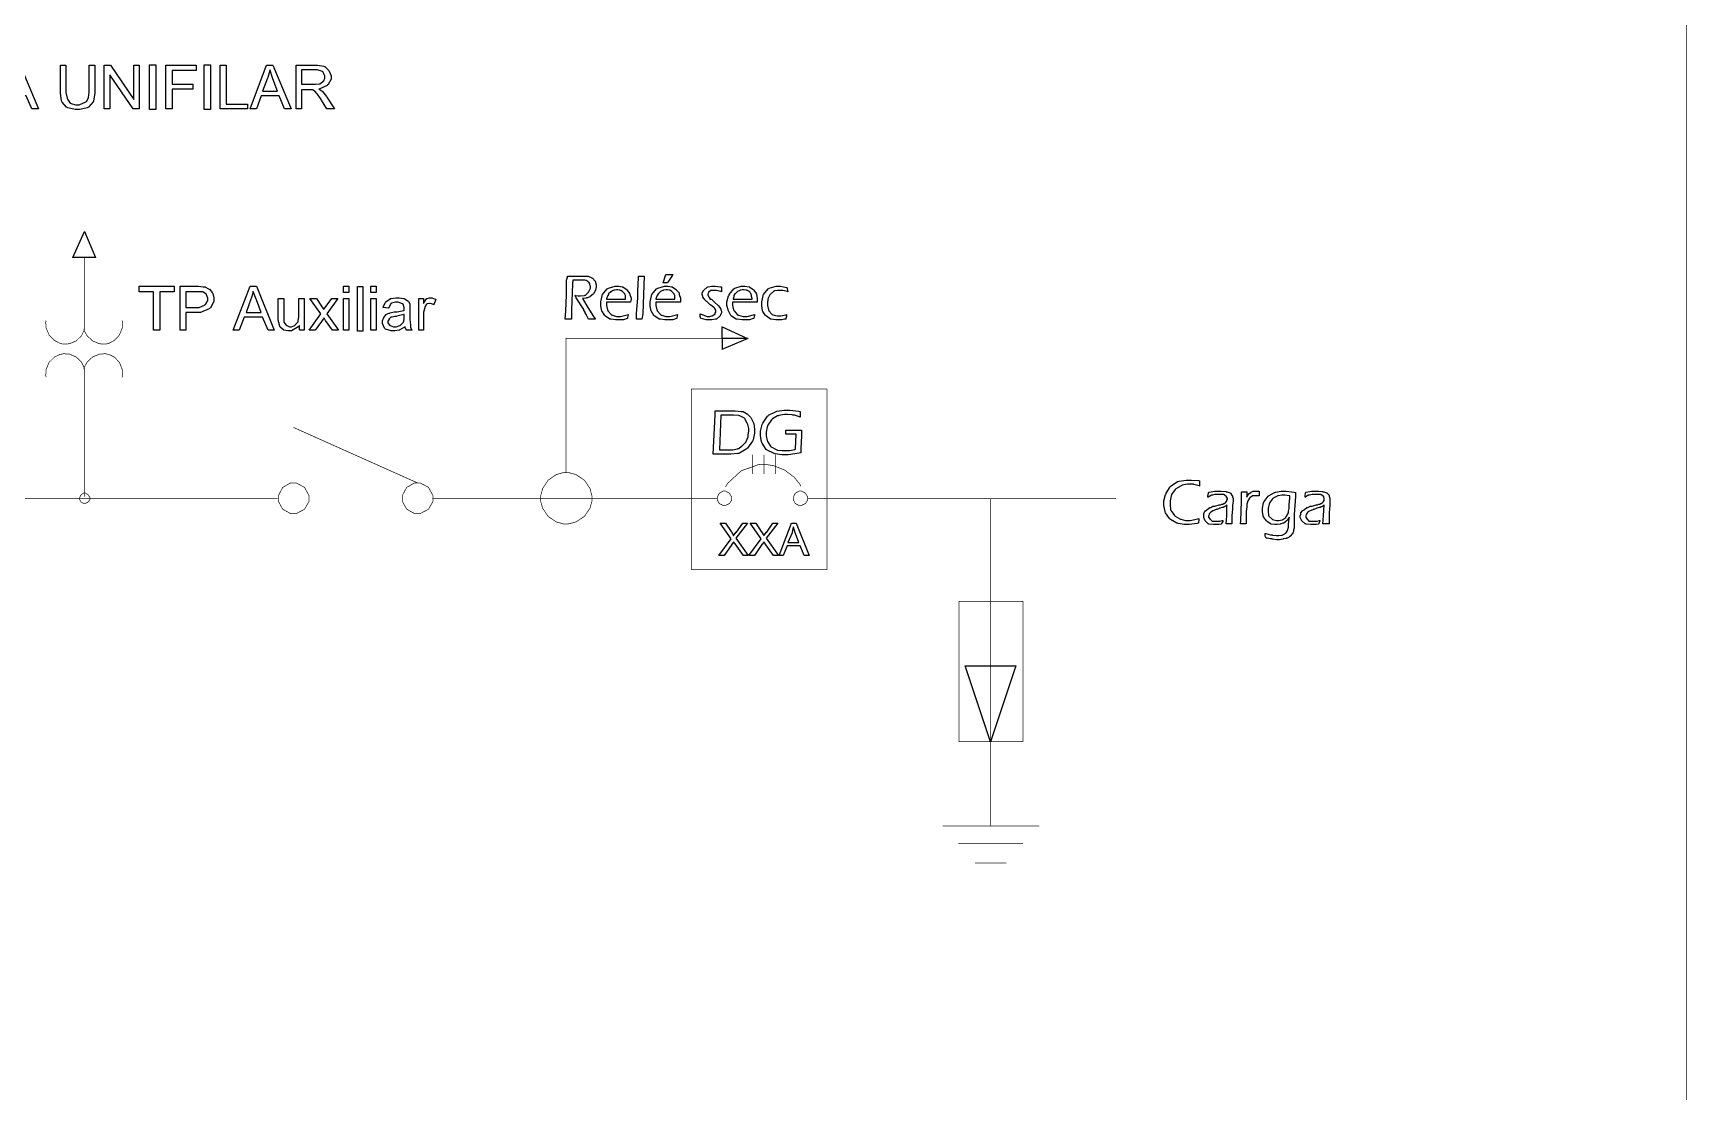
# Model space of a CAD drawing. Extents: x 0 to 210, y 0 to 297.
# Drawn here: x 108 to 210.4, y 65.1 to 130.7 of the extents above; entities that cross this region are included whole.
import ezdxf

# ---------------------------------------------------------------- set-up
doc = ezdxf.new("R2010")
doc.units = 0
doc.header["$MEASUREMENT"] = 0
for name, color, linetype in [('C00-00-00-BLACK', 7, 'Continuous'), ('C00-7E-FF', 150, 'Continuous'), ('CFF-7E-00', 30, 'Continuous')]:
    doc.layers.add(name, color=color, linetype=linetype)

msp = doc.modelspace()

# ---------------------------------------------------------------- linework, layer by layer
at = {"layer": 'C00-00-00-BLACK', "const_width": 0.0423}
for points in [[(0.0427, -0.3886), (210.36, -0.3886), (210.36, 296.883), (0.0427, 296.883), (0.0427, -0.3886)], [(151.238, 101.854), (151.238, 101.936), (151.1, 102.183), (150.854, 102.319), (150.773, 102.319), (150.695, 102.319), (150.464, 102.183), (150.347, 101.936), (150.347, 101.854), (150.347, 101.778), (150.464, 101.548), (150.695, 101.431), (150.773, 101.431), (150.854, 101.431), (151.1, 101.548), (151.238, 101.778), (151.238, 101.854)], [(151.238, 101.854), (151.238, 101.936), (151.1, 102.183), (150.854, 102.319), (150.773, 102.319), (150.695, 102.319), (150.464, 102.183), (150.347, 101.936), (150.347, 101.854), (150.347, 101.778), (150.464, 101.548), (150.695, 101.431), (150.773, 101.431), (150.854, 101.431), (151.1, 101.548), (151.238, 101.778), (151.238, 101.854)], [(155.946, 101.854), (155.946, 101.936), (155.808, 102.183), (155.561, 102.319), (155.48, 102.319), (155.403, 102.319), (155.171, 102.183), (155.054, 101.936), (155.054, 101.854), (155.054, 101.778), (155.171, 101.548), (155.403, 101.431), (155.48, 101.431), (155.561, 101.431), (155.808, 101.548), (155.946, 101.778), (155.946, 101.854)], [(155.946, 101.854), (155.946, 101.936), (155.808, 102.183), (155.561, 102.319), (155.48, 102.319), (155.403, 102.319), (155.171, 102.183), (155.054, 101.936), (155.054, 101.854), (155.054, 101.778), (155.171, 101.548), (155.403, 101.431), (155.48, 101.431), (155.561, 101.431), (155.808, 101.548), (155.946, 101.778), (155.946, 101.854)]]:
    msp.add_lwpolyline(points, close=True, dxfattribs=at)
at = {"layer": 'C00-00-00-BLACK'}
for points in [[(105.773, 125.973), (106.791, 128.685), (107.173, 128.685), (108.318, 125.973), (107.895, 125.973), (107.556, 126.778), (106.452, 126.778), (106.156, 125.973), (105.773, 125.973)], [(111.456, 128.685), (111.797, 128.685), (111.797, 127.116), (111.797, 126.948), (111.722, 126.482), (111.712, 126.439), (111.69, 126.407), (111.413, 126.091), (111.372, 126.057), (111.329, 126.037), (110.884, 125.931), (110.736, 125.931), (110.576, 125.931), (110.141, 126.037), (110.098, 126.057), (110.056, 126.08), (109.78, 126.398), (109.759, 126.439), (109.737, 126.482), (109.675, 126.957), (109.675, 127.116), (109.675, 128.685), (110.014, 128.685), (110.014, 127.116), (110.014, 126.989), (110.087, 126.631), (110.098, 126.609), (110.109, 126.577), (110.28, 126.334), (110.313, 126.312), (110.334, 126.303), (110.603, 126.227), (110.694, 126.227), (110.841, 126.227), (111.254, 126.407), (111.286, 126.439), (111.307, 126.461), (111.402, 126.683), (111.456, 127.008), (111.456, 127.116), (111.456, 128.685)], [(112.39, 125.973), (112.39, 128.685), (112.77, 128.685), (114.213, 126.566), (114.213, 128.685), (114.554, 128.685), (114.554, 125.973), (114.171, 125.973), (112.729, 128.093), (112.729, 125.973), (112.39, 125.973)], [(115.189, 128.694), (115.571, 128.694), (115.571, 125.942), (115.189, 125.942), (115.189, 128.694)], [(116.207, 125.973), (116.207, 128.685), (118.073, 128.685), (118.073, 128.346), (116.589, 128.346), (116.589, 127.497), (117.861, 127.497), (117.861, 127.201), (116.589, 127.201), (116.589, 125.973), (116.207, 125.973)], [(118.576, 128.694), (118.956, 128.694), (118.956, 125.942), (118.576, 125.942), (118.576, 128.694)], [(119.557, 125.973), (119.557, 128.685), (119.939, 128.685), (119.939, 126.27), (121.254, 126.27), (121.254, 125.973), (119.557, 125.973)], [(121.423, 125.973), (122.441, 128.685), (122.822, 128.685), (123.968, 125.973), (123.544, 125.973), (123.206, 126.778), (122.102, 126.778), (121.806, 125.973), (121.423, 125.973)], [(122.188, 127.074), (123.121, 127.074), (122.822, 127.839), (122.8, 127.893), (122.662, 128.357), (122.652, 128.389), (122.641, 128.348), (122.505, 127.923), (122.484, 127.881), (122.188, 127.074)], [(124.265, 125.973), (124.265, 128.685), (125.452, 128.685), (125.59, 128.685), (125.972, 128.612), (126.005, 128.601), (126.037, 128.592), (126.279, 128.378), (126.301, 128.346), (126.322, 128.315), (126.428, 128.021), (126.428, 127.923), (126.428, 127.806), (126.249, 127.486), (126.217, 127.455), (126.195, 127.423), (125.727, 127.212), (125.663, 127.201), (125.684, 127.192), (125.864, 127.085), (125.876, 127.074), (125.896, 127.043), (126.153, 126.735), (126.175, 126.693), (126.64, 125.973), (126.175, 125.973), (125.833, 126.523), (125.811, 126.566), (125.589, 126.884), (125.579, 126.905), (125.557, 126.927), (125.42, 127.065), (125.41, 127.074), (125.388, 127.085), (125.276, 127.158), (125.24, 127.158), (125.186, 127.158), (125.068, 127.158), (125.029, 127.158), (124.605, 127.158), (124.605, 125.973), (124.265, 125.973)], [(124.605, 127.497), (125.367, 127.497), (125.462, 127.497), (125.727, 127.531), (125.749, 127.54), (125.78, 127.551), (125.949, 127.69), (125.96, 127.711), (125.982, 127.722), (126.048, 127.874), (126.048, 127.923), (126.048, 128.009), (125.939, 128.242), (125.918, 128.262), (125.896, 128.284), (125.563, 128.389), (125.452, 128.389), (124.605, 128.389), (124.605, 127.497)]]:
    msp.add_lwpolyline(points, close=True, dxfattribs=at)
at = {"layer": 'C00-00-00-BLACK', "const_width": 0.0423}
for points in [[(152.511, 104.565), (152.511, 103.38)], [(152.511, 104.565), (152.511, 103.38)], [(153.231, 104.565), (153.231, 103.38)], [(153.231, 104.565), (153.231, 103.38)], [(153.953, 104.565), (153.953, 103.38)], [(153.953, 104.565), (153.953, 103.38)], [(155.523, 102.616), (155.437, 102.771), (155.091, 103.188), (154.525, 103.613), (153.863, 103.881), (153.325, 103.973), (153.145, 103.973), (152.913, 103.963), (151.827, 103.577), (150.974, 102.786), (150.858, 102.574)], [(155.523, 102.616), (155.437, 102.771), (155.091, 103.188), (154.525, 103.613), (153.863, 103.881), (153.325, 103.973), (153.145, 103.973), (152.913, 103.963), (151.827, 103.577), (150.974, 102.786), (150.858, 102.574)]]:
    msp.add_lwpolyline(points, dxfattribs=at)
at = {"layer": 'C00-7E-FF', "const_width": 0.0423}
for points in [[(111.16, 118.384), (111.839, 116.774), (110.44, 116.774), (111.16, 118.384)], [(150.646, 112.493), (152.215, 111.773), (150.646, 111.773), (150.646, 112.493)], [(152.215, 111.773), (150.646, 111.773), (150.646, 111.093), (152.215, 111.773)], [(142.587, 101.854), (142.587, 102.011), (142.46, 102.481), (142.114, 102.993), (141.602, 103.339), (141.131, 103.466), (140.975, 103.466), (140.823, 103.466), (140.371, 103.339), (139.872, 102.993), (139.532, 102.481), (139.406, 102.011), (139.406, 101.854), (139.406, 101.703), (139.532, 101.251), (139.872, 100.751), (140.371, 100.412), (140.823, 100.285), (140.975, 100.285), (141.131, 100.285), (141.602, 100.412), (142.114, 100.751), (142.46, 101.251), (142.587, 101.703), (142.587, 101.854)], [(125.071, 101.854), (125.071, 102.027), (124.788, 102.548), (124.267, 102.828), (124.095, 102.828), (123.93, 102.828), (123.436, 102.548), (123.161, 102.027), (123.161, 101.854), (123.161, 101.69), (123.436, 101.197), (123.93, 100.921), (124.095, 100.921), (124.267, 100.921), (124.788, 101.197), (125.071, 101.69), (125.071, 101.854)], [(132.746, 101.854), (132.746, 102.027), (132.464, 102.548), (131.943, 102.828), (131.771, 102.828), (131.606, 102.828), (131.112, 102.548), (130.836, 102.027), (130.836, 101.854), (130.836, 101.69), (131.112, 101.197), (131.606, 100.921), (131.771, 100.921), (131.943, 100.921), (132.464, 101.197), (132.746, 101.69), (132.746, 101.854)], [(132.746, 101.854), (132.746, 102.027), (132.464, 102.548), (131.943, 102.828), (131.771, 102.828), (131.606, 102.828), (131.112, 102.548), (130.836, 102.027), (130.836, 101.854), (130.836, 101.69), (131.112, 101.197), (131.606, 100.921), (131.771, 100.921), (131.943, 100.921), (132.464, 101.197), (132.746, 101.69), (132.746, 101.854)], [(111.499, 101.854), (111.499, 101.913), (111.392, 102.088), (111.217, 102.193), (111.16, 102.193), (111.106, 102.193), (110.947, 102.088), (110.863, 101.913), (110.863, 101.854), (110.863, 101.801), (110.947, 101.643), (111.106, 101.557), (111.16, 101.557), (111.217, 101.557), (111.392, 101.643), (111.499, 101.801), (111.499, 101.854)], [(165.319, 95.4966), (169.265, 95.4966), (169.265, 86.8041), (165.319, 86.8041), (165.319, 95.4966)], [(165.701, 91.5113), (168.839, 91.5113), (167.269, 86.8041), (165.701, 91.5113)]]:
    msp.add_lwpolyline(points, close=True, dxfattribs=at)
for points in [[(111.16, 118.384), (110.44, 116.774)], [(111.16, 118.384), (111.839, 116.774)], [(110.44, 116.774), (111.839, 116.774)], [(111.16, 116.774), (111.16, 112.365)], [(108.786, 112.874), (108.763, 112.762), (108.788, 112.405), (108.97, 111.981), (109.303, 111.643), (109.639, 111.465), (109.759, 111.435), (109.871, 111.413), (110.229, 111.438), (110.651, 111.614), (110.976, 111.935), (111.136, 112.254), (111.16, 112.365)], [(111.117, 112.365), (111.146, 112.252), (111.324, 111.935), (111.662, 111.614), (112.089, 111.438), (112.447, 111.413), (112.559, 111.435), (112.677, 111.465), (113.009, 111.643), (113.328, 111.981), (113.495, 112.405), (113.514, 112.762), (113.492, 112.874)], [(140.975, 103.466), (140.975, 111.773), (150.646, 111.773)], [(152.215, 111.773), (150.646, 112.493)], [(150.646, 112.493), (150.646, 111.093)], [(152.215, 111.773), (150.646, 111.093)], [(111.16, 109.866), (111.136, 109.978), (110.976, 110.298), (110.651, 110.618), (110.229, 110.796), (109.871, 110.821), (109.759, 110.797), (109.641, 110.775), (109.303, 110.615), (108.97, 110.284), (108.788, 109.85), (108.763, 109.475), (108.786, 109.355)], [(113.492, 109.355), (113.514, 109.475), (113.495, 109.85), (113.328, 110.284), (113.009, 110.615), (112.675, 110.776), (112.559, 110.797), (112.447, 110.821), (112.089, 110.796), (111.662, 110.618), (111.324, 110.298), (111.147, 109.98), (111.117, 109.866)], [(111.16, 109.866), (111.16, 101.98)], [(148.736, 108.635), (148.736, 97.4467)], [(157.134, 108.635), (148.736, 108.635)], [(148.736, 108.635), (148.736, 97.4467)], [(157.134, 108.635), (148.736, 108.635)], [(157.134, 97.4467), (157.134, 108.635)], [(157.134, 97.4467), (157.134, 108.635)], [(131.773, 102.828), (124.095, 106.262)], [(103.653, 101.854), (123.121, 101.854)], [(150.347, 101.854), (132.705, 101.854)], [(175.033, 101.854), (155.946, 101.854)], [(167.269, 101.854), (167.269, 86.2542)], [(148.736, 97.4467), (152.935, 97.4467)], [(148.736, 97.4467), (152.935, 97.4467)], [(148.736, 97.4467), (152.935, 97.4467)], [(148.736, 97.4467), (152.935, 97.4467)], [(152.935, 97.4467), (157.134, 97.4467)], [(152.935, 97.4467), (157.134, 97.4467)], [(152.935, 97.4467), (157.134, 97.4467)], [(152.935, 97.4467), (157.134, 97.4467)], [(167.269, 86.2542), (167.269, 81.5922)], [(164.301, 81.5922), (170.28, 81.5922)], [(165.278, 80.4884), (169.265, 80.4884)], [(166.296, 79.3034), (168.246, 79.3034)]]:
    msp.add_lwpolyline(points, dxfattribs=at)
at = {"layer": 'C00-7E-FF'}
for points in [[(111.16, 118.384), (111.839, 116.774), (110.44, 116.774), (111.16, 118.384)], [(150.646, 112.493), (152.215, 111.773), (150.646, 111.773), (150.646, 112.493)], [(152.215, 111.773), (150.646, 111.773), (150.646, 111.093), (152.215, 111.773)], [(165.701, 91.5113), (168.839, 91.5113), (167.269, 86.8041), (165.701, 91.5113)]]:
    msp.add_lwpolyline(points, close=True, dxfattribs=at)
at = {"layer": 'CFF-7E-00'}
for points in [[(146.997, 115.205), (147.166, 115.715), (147.219, 115.715), (147.338, 115.715), (147.379, 115.715), (147.431, 115.715), (147.551, 115.715), (147.592, 115.715), (147.57, 115.684), (147.283, 115.259), (147.252, 115.205), (147.22, 115.205), (147.148, 115.205), (147.125, 115.205), (147.092, 115.205), (147.02, 115.205), (146.997, 115.205)], [(115.442, 112.281), (115.442, 114.654), (114.554, 114.654), (114.554, 114.993), (116.716, 114.993), (116.716, 114.654), (115.824, 114.654), (115.824, 112.281), (115.442, 112.281)], [(117.096, 112.281), (117.096, 114.993), (118.116, 114.993), (118.22, 114.993), (118.507, 114.961), (118.539, 114.951), (118.624, 114.951), (118.848, 114.846), (118.88, 114.824), (118.901, 114.814), (119.07, 114.602), (119.091, 114.57), (119.101, 114.549), (119.177, 114.279), (119.177, 114.189), (119.177, 114.052), (118.963, 113.67), (118.922, 113.639), (118.89, 113.597), (118.34, 113.382), (118.157, 113.382), (117.438, 113.382), (117.438, 112.281), (117.096, 112.281)], [(120.365, 112.281), (121.423, 114.993), (121.806, 114.993), (122.907, 112.281), (122.525, 112.281), (122.188, 113.086), (121.041, 113.086), (120.745, 112.281), (120.365, 112.281)], [(121.168, 113.382), (122.102, 113.382), (121.806, 114.147), (121.784, 114.201), (121.602, 114.665), (121.593, 114.697), (121.593, 114.57), (121.474, 114.231), (121.465, 114.189), (121.168, 113.382)], [(127.19, 114.613), (127.19, 114.993), (127.532, 114.993), (127.532, 114.613), (127.19, 114.613)], [(128.058, 114.978), (128.397, 114.978), (128.397, 112.226), (128.058, 112.226), (128.058, 114.978)], [(128.889, 114.613), (128.889, 114.993), (129.231, 114.993), (129.231, 114.613), (128.889, 114.613)], [(140.933, 112.959), (140.975, 113.469), (141.017, 114.443), (141.017, 115.29), (141.017, 115.375), (141.06, 115.568), (141.06, 115.631), (141.155, 115.631), (141.369, 115.631), (141.441, 115.631), (141.514, 115.631), (141.68, 115.631), (141.737, 115.631), (141.8, 115.631), (141.945, 115.631), (141.994, 115.631), (142.078, 115.631), (142.269, 115.631), (142.332, 115.631), (142.353, 115.622), (142.576, 115.527), (142.587, 115.504), (142.608, 115.493), (142.787, 115.311), (142.798, 115.29), (142.798, 115.226), (142.84, 115.084), (142.84, 115.036), (142.84, 114.963), (142.808, 114.762), (142.798, 114.74), (142.787, 114.719), (142.681, 114.538), (142.671, 114.528), (142.649, 114.507), (142.481, 114.369), (142.46, 114.358), (142.449, 114.348), (142.298, 114.274), (142.248, 114.274), (142.226, 114.264), (142.052, 114.231), (141.994, 114.231), (142.332, 113.681), (142.671, 113.127), (142.681, 113.117), (142.787, 112.981), (142.798, 112.959), (142.744, 112.959), (142.626, 112.959), (142.587, 112.959), (142.533, 112.959), (142.413, 112.959), (142.375, 112.959), (142.248, 113.213), (142.237, 113.224), (142.164, 113.344), (142.164, 113.382), (142.153, 113.393), (142.078, 113.514), (142.078, 113.555), (141.61, 114.274), (141.61, 114.274), (141.536, 114.423), (141.526, 114.443), (141.546, 114.434), (141.72, 114.401), (141.78, 114.401), (141.875, 114.401), (142.131, 114.434), (142.164, 114.443), (142.185, 114.455), (142.364, 114.633), (142.375, 114.654), (142.396, 114.676), (142.501, 114.883), (142.501, 114.951), (142.501, 114.993), (142.46, 115.088), (142.46, 115.12), (142.449, 115.142), (142.393, 115.247), (142.375, 115.247), (142.364, 115.258), (142.277, 115.332), (142.248, 115.332), (142.237, 115.343), (142.15, 115.375), (142.121, 115.375), (142.067, 115.375), (141.948, 115.375), (141.909, 115.375), (141.61, 115.375), (141.556, 115.375), (141.438, 115.375), (141.399, 115.375), (141.388, 115.153), (141.314, 113.508), (141.314, 112.959), (141.103, 112.959), (141.103, 112.959), (140.975, 112.959), (140.933, 112.959)], [(144.836, 113.255), (144.825, 113.235), (144.793, 113.06), (144.793, 113), (144.76, 112.991), (144.529, 112.916), (144.452, 112.916), (144.377, 112.916), (144.21, 112.916), (144.155, 112.916), (144.049, 112.916), (143.764, 112.95), (143.732, 112.959), (143.7, 112.97), (143.414, 113.149), (143.393, 113.17), (143.371, 113.192), (143.189, 113.48), (143.179, 113.512), (143.169, 113.543), (143.137, 113.805), (143.137, 113.892), (143.137, 114.03), (143.211, 114.402), (143.222, 114.443), (143.243, 114.486), (143.531, 114.835), (143.563, 114.866), (143.604, 114.888), (144.017, 114.993), (144.155, 114.993), (144.239, 114.993), (144.463, 114.961), (144.494, 114.951), (144.526, 114.941), (144.739, 114.803), (144.75, 114.781), (144.771, 114.76), (144.909, 114.549), (144.92, 114.528), (144.93, 114.496), (145.005, 114.265), (145.005, 114.189), (145.005, 114.189), (144.972, 114.041), (144.963, 114.019), (143.479, 114.019), (143.479, 113.987), (143.479, 113.892), (143.479, 113.892), (143.479, 113.797), (143.541, 113.534), (143.563, 113.512), (143.572, 113.48), (143.784, 113.235), (143.818, 113.213), (143.849, 113.203), (144.11, 113.127), (144.198, 113.127), (144.356, 113.127), (144.771, 113.235), (144.836, 113.255)], [(143.479, 114.189), (144.664, 114.189), (144.664, 114.242), (144.664, 114.362), (144.664, 114.401), (144.664, 114.432), (144.621, 114.504), (144.621, 114.528), (144.61, 114.538), (144.504, 114.645), (144.494, 114.654), (144.483, 114.665), (144.363, 114.74), (144.325, 114.74), (144.314, 114.751), (144.194, 114.781), (144.155, 114.781), (144.102, 114.781), (143.954, 114.751), (143.944, 114.74), (143.902, 114.74), (143.784, 114.665), (143.775, 114.654), (143.753, 114.645), (143.615, 114.538), (143.605, 114.528), (143.605, 114.496), (143.563, 114.425), (143.563, 114.401), (143.552, 114.391), (143.488, 114.21), (143.479, 114.189)], [(145.343, 112.959), (145.343, 113.32), (145.417, 114.264), (145.428, 114.401), (145.428, 114.709), (145.46, 115.525), (145.471, 115.631), (145.639, 115.631), (145.681, 115.631), (145.776, 115.631), (145.809, 115.631), (145.767, 114.485), (145.725, 113.297), (145.682, 112.959), (145.682, 112.959), (145.554, 112.959), (145.513, 112.959), (145.513, 112.959), (145.384, 112.959), (145.343, 112.959)], [(147.888, 113.255), (147.877, 113.235), (147.847, 113.06), (147.847, 113), (147.815, 112.991), (147.582, 112.916), (147.505, 112.916), (147.431, 112.916), (147.264, 112.916), (147.209, 112.916), (147.103, 112.916), (146.818, 112.95), (146.786, 112.959), (146.754, 112.97), (146.468, 113.149), (146.447, 113.17), (146.425, 113.192), (146.244, 113.48), (146.235, 113.512), (146.224, 113.543), (146.193, 113.805), (146.193, 113.892), (146.193, 114.03), (146.266, 114.402), (146.278, 114.443), (146.298, 114.486), (146.585, 114.835), (146.616, 114.866), (146.658, 114.888), (147.071, 114.993), (147.209, 114.993), (147.293, 114.993), (147.516, 114.961), (147.548, 114.951), (147.58, 114.941), (147.793, 114.803), (147.804, 114.781), (147.825, 114.76), (147.974, 114.587), (147.974, 114.528), (147.983, 114.496), (148.058, 114.265), (148.058, 114.189), (148.058, 114.189), (148.058, 114.062), (148.058, 114.019), (146.531, 114.019), (146.531, 113.987), (146.531, 113.892), (146.531, 113.892), (146.531, 113.797), (146.594, 113.534), (146.616, 113.512), (146.626, 113.48), (146.838, 113.235), (146.87, 113.213), (146.902, 113.203), (147.163, 113.127), (147.252, 113.127), (147.41, 113.127), (147.825, 113.235), (147.888, 113.255)], [(146.531, 114.189), (147.72, 114.189), (147.72, 114.242), (147.72, 114.362), (147.72, 114.401), (147.72, 114.432), (147.677, 114.504), (147.677, 114.528), (147.666, 114.538), (147.559, 114.645), (147.548, 114.654), (147.537, 114.665), (147.45, 114.74), (147.421, 114.74), (147.399, 114.751), (147.256, 114.781), (147.209, 114.781), (147.155, 114.781), (147.017, 114.751), (146.997, 114.74), (146.954, 114.74), (146.837, 114.665), (146.827, 114.654), (146.805, 114.645), (146.701, 114.558), (146.701, 114.528), (146.69, 114.518), (146.616, 114.431), (146.616, 114.401), (146.605, 114.391), (146.541, 114.21), (146.531, 114.189)], [(149.331, 113), (149.288, 113.127), (149.288, 113.127), (149.288, 113.255), (149.288, 113.297), (149.341, 113.276), (149.713, 113.127), (149.838, 113.127), (149.891, 113.127), (150.011, 113.17), (150.05, 113.17), (150.071, 113.181), (150.209, 113.287), (150.22, 113.297), (150.22, 113.328), (150.263, 113.4), (150.263, 113.424), (150.263, 113.446), (150.263, 113.512), (150.263, 113.512), (150.252, 113.523), (150.22, 113.578), (150.22, 113.596), (150.209, 113.607), (150.144, 113.672), (150.134, 113.681), (150.124, 113.692), (149.944, 113.83), (149.924, 113.851), (149.892, 113.873), (149.691, 114.052), (149.67, 114.062), (149.659, 114.072), (149.552, 114.179), (149.542, 114.189), (149.531, 114.21), (149.458, 114.322), (149.458, 114.358), (149.447, 114.369), (149.415, 114.489), (149.415, 114.528), (149.415, 114.581), (149.49, 114.73), (149.501, 114.74), (149.51, 114.762), (149.722, 114.941), (149.754, 114.951), (149.775, 114.961), (150.013, 114.993), (150.093, 114.993), (150.22, 114.993), (150.549, 114.961), (150.603, 114.951), (150.603, 114.877), (150.603, 114.711), (150.603, 114.654), (150.571, 114.676), (150.275, 114.74), (150.177, 114.74), (150.124, 114.74), (150.005, 114.74), (149.967, 114.74), (149.944, 114.73), (149.806, 114.624), (149.797, 114.613), (149.797, 114.581), (149.754, 114.51), (149.754, 114.485), (149.754, 114.464), (149.786, 114.411), (149.797, 114.401), (149.797, 114.38), (149.827, 114.328), (149.838, 114.317), (149.848, 114.307), (149.913, 114.199), (149.924, 114.189), (149.987, 114.189), (150.145, 114.041), (150.177, 114.019), (150.198, 113.998), (150.379, 113.819), (150.39, 113.808), (150.399, 113.798), (150.508, 113.692), (150.519, 113.681), (150.519, 113.649), (150.562, 113.579), (150.562, 113.555), (150.571, 113.545), (150.603, 113.454), (150.603, 113.424), (150.603, 113.36), (150.529, 113.181), (150.519, 113.17), (150.508, 113.149), (150.294, 112.97), (150.263, 112.959), (150.241, 112.95), (150.002, 112.916), (149.924, 112.916), (149.87, 112.916), (149.75, 112.916), (149.711, 112.916), (149.658, 112.916), (149.51, 112.95), (149.501, 112.959), (149.501, 112.959), (149.341, 112.991), (149.331, 113)], [(152.638, 113.255), (152.638, 113.192), (152.605, 113.023), (152.596, 113), (152.564, 112.991), (152.333, 112.916), (152.257, 112.916), (152.193, 112.916), (152.05, 112.916), (152.003, 112.916), (151.886, 112.916), (151.566, 112.95), (151.535, 112.959), (151.503, 112.97), (151.227, 113.149), (151.196, 113.17), (151.173, 113.192), (151.037, 113.48), (151.027, 113.512), (151.016, 113.543), (150.942, 113.805), (150.942, 113.892), (150.942, 114.03), (151.047, 114.402), (151.069, 114.443), (151.089, 114.486), (151.365, 114.835), (151.408, 114.866), (151.439, 114.888), (151.83, 114.993), (151.96, 114.993), (152.055, 114.993), (152.31, 114.961), (152.342, 114.951), (152.363, 114.941), (152.574, 114.803), (152.596, 114.781), (152.616, 114.76), (152.754, 114.549), (152.765, 114.528), (152.775, 114.496), (152.808, 114.265), (152.808, 114.189), (152.808, 114.189), (152.808, 114.062), (152.808, 114.019), (151.281, 114.019), (151.281, 113.987), (151.281, 113.892), (151.281, 113.892), (151.281, 113.797), (151.354, 113.534), (151.365, 113.512), (151.386, 113.48), (151.598, 113.235), (151.62, 113.213), (151.652, 113.203), (151.947, 113.127), (152.046, 113.127), (152.193, 113.127), (152.585, 113.235), (152.638, 113.255)], [(151.324, 114.189), (152.511, 114.189), (152.511, 114.242), (152.469, 114.362), (152.469, 114.401), (152.469, 114.432), (152.436, 114.518), (152.426, 114.528), (152.415, 114.538), (152.352, 114.645), (152.342, 114.654), (152.331, 114.665), (152.211, 114.74), (152.172, 114.74), (152.162, 114.751), (152.01, 114.781), (151.96, 114.781), (151.907, 114.781), (151.767, 114.751), (151.747, 114.74), (151.747, 114.74), (151.587, 114.665), (151.577, 114.654), (151.566, 114.645), (151.46, 114.538), (151.451, 114.528), (151.439, 114.518), (151.365, 114.431), (151.365, 114.401), (151.365, 114.348), (151.324, 114.228), (151.324, 114.189)], [(154.631, 113.255), (154.631, 113.224), (154.631, 113.152), (154.631, 113.127), (154.62, 113.117), (154.588, 112.999), (154.588, 112.959), (154.514, 112.959), (154.347, 112.916), (154.292, 112.916), (154.238, 112.916), (154.118, 112.916), (154.08, 112.916), (153.974, 112.916), (153.688, 112.95), (153.657, 112.959), (153.635, 112.97), (153.381, 113.138), (153.361, 113.17), (153.338, 113.192), (153.155, 113.437), (153.145, 113.469), (153.134, 113.501), (153.104, 113.794), (153.104, 113.892), (153.104, 114.03), (153.177, 114.402), (153.188, 114.443), (153.209, 114.486), (153.487, 114.835), (153.53, 114.866), (153.562, 114.888), (153.982, 114.993), (154.123, 114.993), (154.259, 114.993), (154.63, 114.92), (154.672, 114.909), (154.672, 114.846), (154.704, 114.665), (154.715, 114.654), (154.684, 114.665), (154.397, 114.73), (154.376, 114.74), (154.322, 114.74), (154.204, 114.74), (154.165, 114.74), (154.091, 114.74), (153.89, 114.708), (153.869, 114.697), (153.847, 114.687), (153.635, 114.507), (153.614, 114.485), (153.603, 114.475), (153.497, 114.253), (153.487, 114.231), (153.476, 114.199), (153.445, 113.969), (153.445, 113.892), (153.445, 113.797), (153.519, 113.543), (153.53, 113.512), (153.539, 113.48), (153.719, 113.266), (153.741, 113.255), (153.773, 113.235), (154.066, 113.17), (154.165, 113.17), (154.281, 113.17), (154.588, 113.235), (154.631, 113.255)], [(117.438, 113.681), (118.157, 113.681), (118.273, 113.681), (118.601, 113.819), (118.623, 113.851), (118.655, 113.873), (118.795, 114.11), (118.795, 114.189), (118.795, 114.263), (118.718, 114.464), (118.708, 114.485), (118.686, 114.507), (118.485, 114.645), (118.453, 114.654), (118.379, 114.654), (118.212, 114.654), (118.157, 114.654), (117.438, 114.654), (117.438, 113.681)], [(124.476, 112.281), (124.476, 112.577), (124.433, 112.514), (123.989, 112.238), (123.842, 112.238), (123.756, 112.238), (123.534, 112.272), (123.503, 112.281), (123.48, 112.292), (123.3, 112.441), (123.29, 112.451), (123.279, 112.473), (123.206, 112.647), (123.206, 112.704), (123.195, 112.726), (123.164, 112.933), (123.164, 113), (123.164, 114.231), (123.503, 114.231), (123.503, 113.127), (123.503, 113.043), (123.503, 112.853), (123.503, 112.79), (123.512, 112.769), (123.65, 112.588), (123.672, 112.577), (123.682, 112.568), (123.863, 112.493), (123.926, 112.493), (123.989, 112.493), (124.157, 112.568), (124.179, 112.577), (124.2, 112.6), (124.38, 112.769), (124.391, 112.79), (124.391, 112.885), (124.434, 113.1), (124.434, 113.17), (124.434, 114.231), (124.774, 114.231), (124.774, 112.281), (124.476, 112.281)], [(125.071, 112.281), (125.791, 113.297), (125.113, 114.231), (125.537, 114.231), (125.833, 113.765), (125.843, 113.745), (125.96, 113.603), (125.96, 113.555), (125.982, 113.576), (126.121, 113.756), (126.132, 113.765), (126.471, 114.231), (126.851, 114.231), (126.175, 113.297), (126.894, 112.281), (126.514, 112.281), (126.091, 112.874), (126.005, 113.043), (125.452, 112.281), (125.071, 112.281)], [(127.19, 112.281), (127.19, 114.231), (127.532, 114.231), (127.532, 112.281), (127.19, 112.281)], [(128.889, 112.281), (128.889, 114.231), (129.231, 114.231), (129.231, 112.281), (128.889, 112.281)], [(131.009, 112.493), (130.977, 112.473), (130.69, 112.292), (130.67, 112.281), (130.638, 112.272), (130.374, 112.238), (130.286, 112.238), (130.158, 112.238), (129.81, 112.345), (129.778, 112.365), (129.746, 112.398), (129.609, 112.692), (129.609, 112.79), (129.609, 112.853), (129.683, 113.023), (129.694, 113.043), (129.704, 113.065), (129.84, 113.246), (129.862, 113.255), (129.872, 113.266), (130.023, 113.339), (130.074, 113.339), (130.095, 113.351), (130.34, 113.414), (130.374, 113.424), (130.521, 113.424), (130.934, 113.502), (130.966, 113.512), (130.966, 113.534), (130.966, 113.596), (130.966, 113.596), (130.966, 113.67), (130.903, 113.882), (130.882, 113.892), (130.86, 113.914), (130.59, 114.019), (130.5, 114.019), (130.415, 114.019), (130.179, 113.946), (130.158, 113.935), (130.137, 113.925), (130, 113.67), (129.99, 113.639), (129.651, 113.681), (129.661, 113.713), (129.799, 113.998), (129.821, 114.019), (129.83, 114.041), (130.085, 114.221), (130.117, 114.231), (130.149, 114.242), (130.444, 114.274), (130.543, 114.274), (130.648, 114.274), (130.944, 114.242), (130.966, 114.231), (130.998, 114.221), (131.197, 114.084), (131.22, 114.062), (131.229, 114.052), (131.305, 113.902), (131.305, 113.851), (131.305, 113.778), (131.305, 113.611), (131.305, 113.555), (131.305, 113.086), (131.305, 112.939), (131.348, 112.605), (131.348, 112.493), (131.348, 112.441), (131.421, 112.303), (131.432, 112.281), (131.093, 112.281), (131.082, 112.292), (131.009, 112.444), (131.009, 112.493)], [(131.858, 112.281), (131.858, 114.231), (132.154, 114.231), (132.154, 113.935), (132.164, 113.978), (132.344, 114.221), (132.366, 114.231), (132.376, 114.242), (132.526, 114.274), (132.577, 114.274), (132.661, 114.274), (132.884, 114.199), (132.916, 114.189), (132.789, 113.851), (132.767, 113.873), (132.593, 113.935), (132.535, 113.935), (132.535, 113.935), (132.376, 113.903), (132.366, 113.892), (132.344, 113.882), (132.239, 113.732), (132.239, 113.681), (132.228, 113.661), (132.154, 113.388), (132.154, 113.297), (132.154, 112.281), (131.858, 112.281)], [(130.966, 113.255), (130.944, 113.246), (130.51, 113.138), (130.458, 113.127), (130.382, 113.127), (130.213, 113.086), (130.158, 113.086), (130.137, 113.076), (130.032, 112.989), (130.032, 112.959), (130.021, 112.95), (129.947, 112.83), (129.947, 112.79), (129.947, 112.737), (130.052, 112.588), (130.074, 112.577), (130.084, 112.568), (130.3, 112.493), (130.374, 112.493), (130.458, 112.493), (130.69, 112.568), (130.712, 112.577), (130.733, 112.588), (130.912, 112.769), (130.923, 112.79), (130.933, 112.812), (130.966, 113.049), (130.966, 113.127), (130.966, 113.255)], [(150.093, 104.608), (150.134, 105.416), (150.22, 107.024), (150.22, 107.087), (150.22, 107.231), (150.22, 107.278), (150.326, 107.278), (150.566, 107.278), (150.646, 107.278), (150.646, 107.278), (150.899, 107.278), (150.985, 107.278), (151.069, 107.278), (151.259, 107.278), (151.324, 107.278), (151.46, 107.278), (151.831, 107.247), (151.874, 107.236), (151.948, 107.236), (152.151, 107.13), (152.172, 107.108), (152.193, 107.098), (152.404, 106.886), (152.426, 106.855), (152.447, 106.834), (152.585, 106.548), (152.596, 106.516), (152.605, 106.484), (152.638, 106.159), (152.638, 106.05), (152.638, 105.902), (152.563, 105.5), (152.553, 105.457), (152.531, 105.405), (152.214, 104.979), (152.172, 104.947), (152.141, 104.906), (151.714, 104.662), (151.661, 104.651), (151.619, 104.641), (151.175, 104.608), (151.027, 104.608), (150.476, 104.608), (150.38, 104.608), (150.165, 104.608), (150.093, 104.608)], [(150.093, 104.608), (150.134, 105.416), (150.22, 107.024), (150.22, 107.087), (150.22, 107.231), (150.22, 107.278), (150.326, 107.278), (150.566, 107.278), (150.646, 107.278), (150.646, 107.278), (150.899, 107.278), (150.985, 107.278), (151.069, 107.278), (151.259, 107.278), (151.324, 107.278), (151.46, 107.278), (151.831, 107.247), (151.874, 107.236), (151.948, 107.236), (152.151, 107.13), (152.172, 107.108), (152.193, 107.098), (152.404, 106.886), (152.426, 106.855), (152.447, 106.834), (152.585, 106.548), (152.596, 106.516), (152.605, 106.484), (152.638, 106.159), (152.638, 106.05), (152.638, 105.902), (152.563, 105.5), (152.553, 105.457), (152.531, 105.405), (152.214, 104.979), (152.172, 104.947), (152.141, 104.906), (151.714, 104.662), (151.661, 104.651), (151.619, 104.641), (151.175, 104.608), (151.027, 104.608), (150.476, 104.608), (150.38, 104.608), (150.165, 104.608), (150.093, 104.608)], [(150.476, 104.862), (150.592, 104.862), (150.854, 104.862), (150.942, 104.862), (151.026, 104.862), (151.216, 104.862), (151.281, 104.862), (151.313, 104.873), (151.587, 104.938), (151.62, 104.947), (151.684, 104.947), (151.851, 105.096), (151.874, 105.117), (151.894, 105.128), (152.108, 105.352), (152.13, 105.373), (152.14, 105.395), (152.246, 105.68), (152.257, 105.712), (152.257, 105.807), (152.299, 106.022), (152.299, 106.092), (152.299, 106.189), (152.225, 106.443), (152.215, 106.474), (152.204, 106.506), (152.067, 106.78), (152.046, 106.812), (152.024, 106.834), (151.736, 106.972), (151.704, 106.981), (151.682, 106.992), (151.349, 107.024), (151.238, 107.024), (151.069, 107.024), (150.688, 107.024), (150.562, 107.024), (150.476, 104.862)], [(150.476, 104.862), (150.592, 104.862), (150.854, 104.862), (150.942, 104.862), (151.026, 104.862), (151.216, 104.862), (151.281, 104.862), (151.313, 104.873), (151.587, 104.938), (151.62, 104.947), (151.684, 104.947), (151.851, 105.096), (151.874, 105.117), (151.894, 105.128), (152.108, 105.352), (152.13, 105.373), (152.14, 105.395), (152.246, 105.68), (152.257, 105.712), (152.257, 105.807), (152.299, 106.022), (152.299, 106.092), (152.299, 106.189), (152.225, 106.443), (152.215, 106.474), (152.204, 106.506), (152.067, 106.78), (152.046, 106.812), (152.024, 106.834), (151.736, 106.972), (151.704, 106.981), (151.682, 106.992), (151.349, 107.024), (151.238, 107.024), (151.069, 107.024), (150.688, 107.024), (150.562, 107.024), (150.476, 104.862)], [(154.588, 106.092), (154.726, 106.092), (155.036, 106.092), (155.141, 106.092), (155.246, 106.092), (155.484, 106.092), (155.564, 106.092), (155.564, 105.742), (155.523, 104.956), (155.523, 104.692), (155.417, 104.672), (154.73, 104.565), (154.503, 104.565), (154.345, 104.565), (153.922, 104.63), (153.869, 104.651), (153.826, 104.662), (153.435, 104.841), (153.403, 104.862), (153.37, 104.895), (153.125, 105.278), (153.104, 105.33), (153.082, 105.373), (153.019, 105.755), (153.019, 105.882), (153.019, 106.031), (153.124, 106.433), (153.145, 106.474), (153.166, 106.528), (153.443, 106.95), (153.487, 106.981), (153.519, 107.013), (153.953, 107.226), (153.996, 107.236), (154.037, 107.258), (154.482, 107.32), (154.631, 107.32), (154.843, 107.32), (155.394, 107.258), (155.48, 107.236), (155.48, 107.152), (155.48, 106.962), (155.48, 106.897), (155.437, 106.919), (155.119, 107.024), (155.014, 107.024), (154.982, 107.035), (154.718, 107.067), (154.631, 107.067), (154.503, 107.067), (154.164, 107.003), (154.123, 106.981), (154.08, 106.972), (153.761, 106.793), (153.741, 106.77), (153.709, 106.739), (153.465, 106.389), (153.445, 106.346), (153.434, 106.305), (153.361, 105.956), (153.361, 105.839), (153.361, 105.734), (153.434, 105.447), (153.445, 105.416), (153.454, 105.384), (153.635, 105.096), (153.657, 105.074), (153.677, 105.053), (153.995, 104.884), (154.037, 104.862), (154.069, 104.852), (154.362, 104.821), (154.462, 104.821), (154.462, 104.821), (154.716, 104.821), (154.802, 104.821), (154.833, 104.831), (155.152, 104.895), (155.184, 104.904), (155.226, 105.839), (155.014, 105.839), (154.906, 105.839), (154.667, 105.839), (154.588, 105.839), (154.588, 105.902), (154.588, 106.046), (154.588, 106.092)], [(154.588, 106.092), (154.726, 106.092), (155.036, 106.092), (155.141, 106.092), (155.246, 106.092), (155.484, 106.092), (155.564, 106.092), (155.564, 105.742), (155.523, 104.956), (155.523, 104.692), (155.417, 104.672), (154.73, 104.565), (154.503, 104.565), (154.345, 104.565), (153.922, 104.63), (153.869, 104.651), (153.826, 104.662), (153.435, 104.841), (153.403, 104.862), (153.37, 104.895), (153.125, 105.278), (153.104, 105.33), (153.082, 105.373), (153.019, 105.755), (153.019, 105.882), (153.019, 106.031), (153.124, 106.433), (153.145, 106.474), (153.166, 106.528), (153.443, 106.95), (153.487, 106.981), (153.519, 107.013), (153.953, 107.226), (153.996, 107.236), (154.037, 107.258), (154.482, 107.32), (154.631, 107.32), (154.843, 107.32), (155.394, 107.258), (155.48, 107.236), (155.48, 107.152), (155.48, 106.962), (155.48, 106.897), (155.437, 106.919), (155.119, 107.024), (155.014, 107.024), (154.982, 107.035), (154.718, 107.067), (154.631, 107.067), (154.503, 107.067), (154.164, 107.003), (154.123, 106.981), (154.08, 106.972), (153.761, 106.793), (153.741, 106.77), (153.709, 106.739), (153.465, 106.389), (153.445, 106.346), (153.434, 106.305), (153.361, 105.956), (153.361, 105.839), (153.361, 105.734), (153.434, 105.447), (153.445, 105.416), (153.454, 105.384), (153.635, 105.096), (153.657, 105.074), (153.677, 105.053), (153.995, 104.884), (154.037, 104.862), (154.069, 104.852), (154.362, 104.821), (154.462, 104.821), (154.462, 104.821), (154.716, 104.821), (154.802, 104.821), (154.833, 104.831), (155.152, 104.895), (155.184, 104.904), (155.226, 105.839), (155.014, 105.839), (154.906, 105.839), (154.667, 105.839), (154.588, 105.839), (154.588, 105.902), (154.588, 106.046), (154.588, 106.092)], [(180.163, 100.624), (180.163, 100.55), (180.13, 100.349), (180.121, 100.327), (180.057, 100.306), (179.565, 100.243), (179.401, 100.243), (179.262, 100.243), (178.889, 100.306), (178.847, 100.327), (178.805, 100.338), (178.413, 100.55), (178.381, 100.582), (178.35, 100.613), (178.106, 100.973), (178.085, 101.005), (178.074, 101.048), (178.001, 101.431), (178.001, 101.557), (178.001, 101.706), (178.106, 102.097), (178.128, 102.15), (178.138, 102.193), (178.393, 102.584), (178.424, 102.616), (178.456, 102.647), (178.847, 102.902), (178.89, 102.912), (178.942, 102.934), (179.38, 102.997), (179.528, 102.997), (179.696, 102.997), (180.141, 102.966), (180.205, 102.955), (180.205, 102.955), (180.205, 102.701), (180.205, 102.616), (180.173, 102.638), (179.856, 102.733), (179.824, 102.742), (179.76, 102.742), (179.616, 102.742), (179.57, 102.742), (179.452, 102.742), (179.134, 102.681), (179.102, 102.658), (179.059, 102.649), (178.741, 102.468), (178.72, 102.446), (178.689, 102.425), (178.477, 102.097), (178.467, 102.066), (178.456, 102.024), (178.381, 101.706), (178.381, 101.6), (178.381, 101.483), (178.413, 101.163), (178.424, 101.132), (178.445, 101.1), (178.646, 100.814), (178.678, 100.792), (178.699, 100.772), (178.985, 100.593), (179.017, 100.582), (179.048, 100.572), (179.343, 100.496), (179.443, 100.496), (179.622, 100.496), (180.099, 100.604), (180.163, 100.624)], [(180.716, 101.939), (180.716, 102.013), (180.759, 102.18), (180.759, 102.235), (180.8, 102.246), (181.15, 102.31), (181.182, 102.319), (181.182, 102.319), (181.435, 102.319), (181.521, 102.319), (181.521, 102.319), (181.827, 102.289), (181.858, 102.278), (181.922, 102.278), (182.091, 102.204), (182.113, 102.193), (182.124, 102.183), (182.232, 102.034), (182.243, 102.023), (182.243, 101.971), (182.284, 101.852), (182.284, 101.812), (182.284, 101.696), (182.243, 101.435), (182.243, 101.346), (182.243, 101.197), (182.21, 100.805), (182.2, 100.751), (182.2, 100.636), (182.2, 100.373), (182.2, 100.285), (182.156, 100.285), (182.059, 100.285), (182.028, 100.285), (182.028, 100.285), (181.9, 100.285), (181.858, 100.285), (181.901, 100.792), (181.901, 101.473), (181.89, 101.463), (181.835, 101.388), (181.817, 101.388), (181.806, 101.378), (181.749, 101.346), (181.732, 101.346), (181.709, 101.346), (181.663, 101.304), (181.647, 101.304), (181.594, 101.304), (181.474, 101.258), (181.435, 101.258), (181.413, 101.249), (181.27, 101.174), (181.223, 101.174), (181.201, 101.165), (181.022, 101.1), (181.012, 101.089), (181.001, 101.079), (180.895, 101.016), (180.885, 101.005), (180.874, 100.995), (180.8, 100.908), (180.8, 100.878), (180.8, 100.846), (180.759, 100.776), (180.759, 100.751), (180.759, 100.71), (180.832, 100.593), (180.843, 100.582), (180.852, 100.572), (180.99, 100.466), (181.012, 100.455), (181.065, 100.455), (181.183, 100.455), (181.223, 100.455), (181.264, 100.455), (181.36, 100.455), (181.393, 100.455), (181.456, 100.455), (181.599, 100.496), (181.647, 100.496), (181.647, 100.444), (181.572, 100.307), (181.562, 100.285), (181.54, 100.276), (181.398, 100.243), (181.351, 100.243), (181.351, 100.243), (181.182, 100.243), (181.182, 100.243), (181.076, 100.243), (180.779, 100.276), (180.759, 100.285), (180.737, 100.296), (180.553, 100.476), (180.544, 100.496), (180.522, 100.518), (180.46, 100.693), (180.46, 100.751), (180.46, 100.794), (180.46, 100.889), (180.46, 100.921), (180.469, 100.931), (180.533, 101.079), (180.544, 101.089), (180.575, 101.089), (180.659, 101.165), (180.671, 101.174), (180.682, 101.185), (180.832, 101.293), (180.843, 101.304), (180.895, 101.304), (181.033, 101.378), (181.055, 101.388), (181.16, 101.388), (181.424, 101.463), (181.478, 101.473), (181.51, 101.473), (181.58, 101.516), (181.605, 101.516), (181.636, 101.516), (181.707, 101.557), (181.732, 101.557), (181.732, 101.557), (181.795, 101.6), (181.817, 101.6), (181.817, 101.6), (181.858, 101.663), (181.858, 101.684), (181.868, 101.684), (181.901, 101.727), (181.901, 101.727), (181.901, 101.749), (181.944, 101.812), (181.944, 101.812), (181.944, 101.855), (181.868, 101.971), (181.858, 101.98), (181.847, 101.991), (181.709, 102.099), (181.689, 102.108), (181.626, 102.108), (181.482, 102.108), (181.435, 102.108), (181.372, 102.108), (181.229, 102.108), (181.182, 102.108), (181.16, 102.099), (181.016, 102.066), (180.969, 102.066), (180.947, 102.056), (180.737, 101.95), (180.716, 101.939)], [(182.75, 100.285), (182.76, 100.477), (182.793, 101.701), (182.793, 102.108), (182.793, 102.278), (182.834, 102.278), (182.929, 102.278), (182.962, 102.278), (183.003, 102.278), (183.099, 102.278), (183.132, 102.278), (183.132, 101.939), (183.141, 101.961), (183.247, 102.14), (183.259, 102.15), (183.268, 102.161), (183.374, 102.225), (183.385, 102.235), (183.395, 102.246), (183.533, 102.31), (183.555, 102.319), (183.598, 102.319), (183.694, 102.319), (183.727, 102.319), (183.768, 102.319), (183.864, 102.319), (183.896, 102.319), (183.896, 102.246), (183.896, 102.079), (183.896, 102.023), (183.843, 102.023), (183.723, 102.023), (183.684, 102.023), (183.63, 102.023), (183.511, 102.023), (183.471, 102.023), (183.46, 102.013), (183.311, 101.907), (183.301, 101.896), (183.29, 101.887), (183.184, 101.706), (183.174, 101.684), (183.174, 101.632), (183.132, 101.513), (183.132, 101.473), (183.132, 101.346), (183.089, 101.058), (183.089, 100.962), (183.089, 100.826), (183.089, 100.516), (183.089, 100.412), (183.089, 100.285), (183.046, 100.285), (182.951, 100.285), (182.92, 100.285), (182.92, 100.285), (182.791, 100.285), (182.75, 100.285)], [(184.277, 99.6929), (184.318, 99.683), (184.603, 99.6075), (184.7, 99.6075), (184.731, 99.5976), (184.963, 99.5659), (185.041, 99.5659), (185.114, 99.5659), (185.316, 99.5976), (185.338, 99.6075), (185.359, 99.6184), (185.539, 99.7133), (185.55, 99.7342), (185.571, 99.7342), (185.634, 99.8305), (185.634, 99.8622), (185.644, 99.8844), (185.72, 100.091), (185.72, 100.159), (185.72, 100.296), (185.761, 100.607), (185.761, 100.709), (185.75, 100.688), (185.677, 100.576), (185.677, 100.539), (185.666, 100.529), (185.56, 100.466), (185.55, 100.455), (185.539, 100.445), (185.433, 100.338), (185.423, 100.327), (185.37, 100.327), (185.25, 100.285), (185.211, 100.285), (185.189, 100.276), (185.013, 100.243), (184.955, 100.243), (184.869, 100.243), (184.647, 100.276), (184.616, 100.285), (184.594, 100.296), (184.383, 100.434), (184.362, 100.455), (184.34, 100.477), (184.16, 100.719), (184.15, 100.751), (184.139, 100.783), (184.107, 101.045), (184.107, 101.132), (184.107, 101.26), (184.171, 101.601), (184.193, 101.643), (184.202, 101.674), (184.457, 102.003), (184.489, 102.023), (184.521, 102.055), (184.838, 102.225), (184.869, 102.235), (184.912, 102.257), (185.263, 102.319), (185.38, 102.319), (185.571, 102.319), (186.068, 102.246), (186.142, 102.235), (186.142, 101.98), (186.057, 100.878), (186.057, 100.878), (186.057, 100.593), (186.057, 100.496), (186.057, 100.073), (186.057, 100.021), (186.016, 99.9024), (186.016, 99.8622), (186.016, 99.8209), (185.973, 99.726), (185.973, 99.6929), (185.962, 99.683), (185.856, 99.5772), (185.847, 99.5659), (185.847, 99.5454), (185.782, 99.4805), (185.761, 99.4805), (185.75, 99.471), (185.63, 99.3965), (185.591, 99.3965), (185.569, 99.387), (185.427, 99.3539), (185.38, 99.3539), (185.359, 99.344), (185.152, 99.3112), (185.084, 99.3112), (184.988, 99.3112), (184.731, 99.344), (184.7, 99.3539), (184.605, 99.3539), (184.39, 99.3965), (184.319, 99.3965), (184.277, 99.5232), (184.277, 99.5232), (184.277, 99.6516), (184.277, 99.6929)], [(185.804, 102.023), (185.761, 102.034), (185.476, 102.066), (185.38, 102.066), (185.295, 102.066), (185.062, 102.034), (185.041, 102.023), (185.009, 102.013), (184.763, 101.876), (184.743, 101.854), (184.711, 101.833), (184.54, 101.589), (184.53, 101.557), (184.508, 101.526), (184.446, 101.231), (184.446, 101.132), (184.446, 101.048), (184.478, 100.826), (184.489, 100.792), (184.499, 100.772), (184.678, 100.593), (184.7, 100.582), (184.731, 100.561), (184.963, 100.496), (185.041, 100.496), (185.114, 100.496), (185.316, 100.529), (185.338, 100.539), (185.359, 100.55), (185.539, 100.688), (185.55, 100.709), (185.571, 100.73), (185.709, 100.973), (185.72, 101.005), (185.72, 101.08), (185.761, 101.249), (185.761, 101.304), (185.761, 101.484), (185.804, 101.889), (185.804, 102.023)], [(186.738, 101.939), (186.738, 102.013), (186.768, 102.204), (186.779, 102.235), (186.811, 102.246), (187.139, 102.31), (187.161, 102.319), (187.245, 102.319), (187.435, 102.319), (187.5, 102.319), (187.584, 102.319), (187.816, 102.289), (187.838, 102.278), (187.901, 102.278), (188.084, 102.204), (188.095, 102.193), (188.116, 102.183), (188.222, 102.063), (188.222, 102.023), (188.232, 102.003), (188.265, 101.86), (188.265, 101.812), (188.265, 101.696), (188.265, 101.435), (188.265, 101.346), (188.254, 101.293), (188.222, 100.887), (188.222, 100.751), (188.222, 100.636), (188.222, 100.373), (188.222, 100.285), (188.179, 100.285), (188.084, 100.285), (188.053, 100.285), (187.999, 100.285), (187.877, 100.285), (187.838, 100.285), (187.88, 100.792), (187.926, 101.473), (187.913, 101.463), (187.838, 101.388), (187.838, 101.388), (187.827, 101.378), (187.772, 101.346), (187.754, 101.346), (187.731, 101.346), (187.67, 101.304), (187.67, 101.304), (187.616, 101.304), (187.496, 101.258), (187.457, 101.258), (187.426, 101.249), (187.289, 101.174), (187.245, 101.174), (187.223, 101.165), (187.044, 101.1), (187.034, 101.089), (187.012, 101.079), (186.907, 101.024), (186.907, 101.005), (186.896, 100.995), (186.822, 100.908), (186.822, 100.878), (186.811, 100.868), (186.779, 100.782), (186.779, 100.751), (186.779, 100.71), (186.854, 100.593), (186.865, 100.582), (186.875, 100.572), (186.98, 100.466), (186.992, 100.455), (187.055, 100.455), (187.197, 100.455), (187.245, 100.455), (187.287, 100.455), (187.381, 100.455), (187.415, 100.455), (187.478, 100.455), (187.621, 100.496), (187.67, 100.496), (187.658, 100.487), (187.594, 100.307), (187.584, 100.285), (187.562, 100.276), (187.42, 100.243), (187.373, 100.243), (187.331, 100.243), (187.235, 100.243), (187.204, 100.243), (187.097, 100.243), (186.8, 100.276), (186.779, 100.285), (186.747, 100.296), (186.535, 100.476), (186.526, 100.496), (186.515, 100.518), (186.439, 100.693), (186.439, 100.751), (186.439, 100.794), (186.483, 100.889), (186.483, 100.921), (186.483, 100.963), (186.557, 101.079), (186.568, 101.089), (186.568, 101.089), (186.673, 101.165), (186.695, 101.174), (186.705, 101.185), (186.854, 101.293), (186.865, 101.304), (186.917, 101.304), (187.055, 101.378), (187.077, 101.388), (187.172, 101.388), (187.415, 101.463), (187.457, 101.473), (187.499, 101.473), (187.594, 101.516), (187.627, 101.516), (187.647, 101.516), (187.711, 101.557), (187.711, 101.557), (187.731, 101.557), (187.796, 101.6), (187.796, 101.6), (187.817, 101.6), (187.869, 101.674), (187.88, 101.684), (187.88, 101.684), (187.926, 101.727), (187.926, 101.727), (187.926, 101.749), (187.926, 101.812), (187.926, 101.812), (187.926, 101.855), (187.891, 101.971), (187.88, 101.98), (187.869, 101.991), (187.72, 102.099), (187.711, 102.108), (187.647, 102.108), (187.504, 102.108), (187.457, 102.108), (187.394, 102.108), (187.251, 102.108), (187.204, 102.108), (187.182, 102.099), (187.007, 102.066), (186.949, 102.066), (186.938, 102.056), (186.759, 101.95), (186.738, 101.939)], [(150.432, 98.3354), (151.196, 99.3539), (150.519, 100.327), (150.858, 100.327), (151.196, 99.8195), (151.216, 99.7878), (151.354, 99.5772), (151.365, 99.5659), (151.375, 99.5881), (151.512, 99.7673), (151.535, 99.7768), (151.919, 100.327), (152.215, 100.327), (151.492, 99.3965), (152.257, 98.3354), (151.96, 98.3354), (151.451, 99.0547), (151.439, 99.0656), (151.365, 99.1528), (151.365, 99.1817), (151.354, 99.1609), (151.248, 99.023), (151.238, 99.012), (150.773, 98.3354), (150.432, 98.3354)], [(150.432, 98.3354), (151.196, 99.3539), (150.519, 100.327), (150.858, 100.327), (151.196, 99.8195), (151.216, 99.7878), (151.354, 99.5772), (151.365, 99.5659), (151.375, 99.5881), (151.512, 99.7673), (151.535, 99.7768), (151.919, 100.327), (152.215, 100.327), (151.492, 99.3965), (152.257, 98.3354), (151.96, 98.3354), (151.451, 99.0547), (151.439, 99.0656), (151.365, 99.1528), (151.365, 99.1817), (151.354, 99.1609), (151.248, 99.023), (151.238, 99.012), (150.773, 98.3354), (150.432, 98.3354)], [(152.299, 98.3354), (153.064, 99.3539), (152.386, 100.327), (152.725, 100.327), (153.064, 99.8195), (153.085, 99.7878), (153.223, 99.5772), (153.234, 99.5659), (153.243, 99.5881), (153.381, 99.7673), (153.403, 99.7768), (153.786, 100.327), (154.083, 100.327), (153.361, 99.3965), (154.125, 98.3354), (153.829, 98.3354), (153.318, 99.0547), (153.307, 99.0656), (153.234, 99.1528), (153.234, 99.1817), (153.223, 99.1609), (153.116, 99.023), (153.107, 99.012), (152.641, 98.3354), (152.299, 98.3354)], [(152.299, 98.3354), (153.064, 99.3539), (152.386, 100.327), (152.725, 100.327), (153.064, 99.8195), (153.085, 99.7878), (153.223, 99.5772), (153.234, 99.5659), (153.243, 99.5881), (153.381, 99.7673), (153.403, 99.7768), (153.786, 100.327), (154.083, 100.327), (153.361, 99.3965), (154.125, 98.3354), (153.829, 98.3354), (153.318, 99.0547), (153.307, 99.0656), (153.234, 99.1528), (153.234, 99.1817), (153.223, 99.1609), (153.116, 99.023), (153.107, 99.012), (152.641, 98.3354), (152.299, 98.3354)], [(154.165, 98.3354), (154.93, 100.327), (155.226, 100.327), (156.03, 98.3354), (155.733, 98.3354), (155.48, 98.9281), (154.672, 98.9281), (154.419, 98.3354), (154.165, 98.3354)], [(154.165, 98.3354), (154.93, 100.327), (155.226, 100.327), (156.03, 98.3354), (155.733, 98.3354), (155.48, 98.9281), (154.672, 98.9281), (154.419, 98.3354), (154.165, 98.3354)], [(154.715, 99.1387), (155.394, 99.1387), (155.184, 99.6929), (155.172, 99.7356), (155.067, 100.084), (155.057, 100.116), (155.046, 100.084), (154.981, 99.7673), (154.971, 99.7342), (154.715, 99.1387)], [(154.715, 99.1387), (155.394, 99.1387), (155.184, 99.6929), (155.172, 99.7356), (155.067, 100.084), (155.057, 100.116), (155.046, 100.084), (154.981, 99.7673), (154.971, 99.7342), (154.715, 99.1387)]]:
    msp.add_lwpolyline(points, close=True, dxfattribs=at)

doc.saveas('drawing.dxf')
